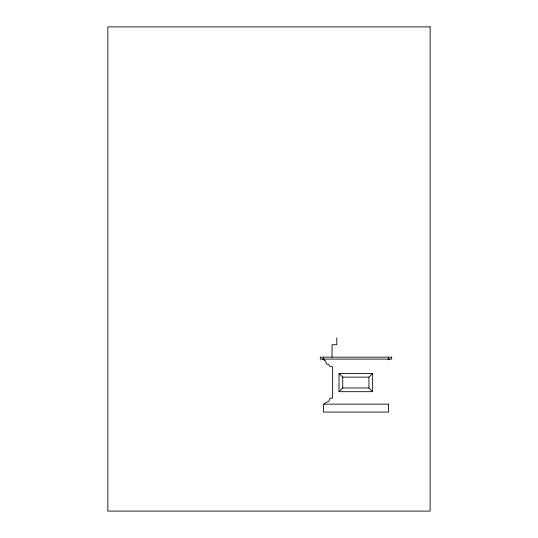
<?xml version="1.0" encoding="UTF-8"?>
<svg xmlns="http://www.w3.org/2000/svg" width="538" height="538" viewBox="0 0 538 538"><rect width="100%" height="100%" fill="white"/><g stroke="black" fill="none" stroke-linecap="round" stroke-linejoin="round"><path stroke-width="0.81" d="M332.06 357.165L332.06 344.724L336.775 344.724L336.775 337.837M324.394 404.132L324.777 403.547A3.847 3.847 0 0 1 326.075 402.471L329.014 401.173L330.076 398.133L332.632 398.133L332.632 366.95L329.538 366.109L328.449 364.118L326.378 364.118L325.867 361.65A4.27 4.27 0 0 0 325.194 360.682L322.565 359.108A14.358 10.155 -90 0 1 323.513 359.478L324.253 359.888M339.014 391.677L342.733 387.959L368.92 387.959L372.632 391.677L372.632 373.426L339.014 373.426L339.014 391.677L372.632 391.677M339.014 373.426L342.733 377.138L368.92 377.138L372.632 373.426M387.797 359.855L388.483 359.478A14.358 10.155 90 0 1 389.431 359.108L388.994 359.263A7.626 7.626 0 0 0 388.591 359.431L388.591 357.165M322.565 359.108L322.995 359.263A7.626 7.626 0 0 1 323.405 359.431L323.405 357.165M368.92 377.138L368.92 387.959M342.733 377.138L342.733 387.959M430.144 26.9L107.856 26.9L107.856 511.1L430.144 511.1L430.144 26.9M391.704 357.165L320.292 357.165L320.292 359.108L391.704 359.108L391.704 357.165M388.591 404.132L323.405 404.132L323.405 412.061L388.591 412.061L388.591 404.132"/></g></svg>
